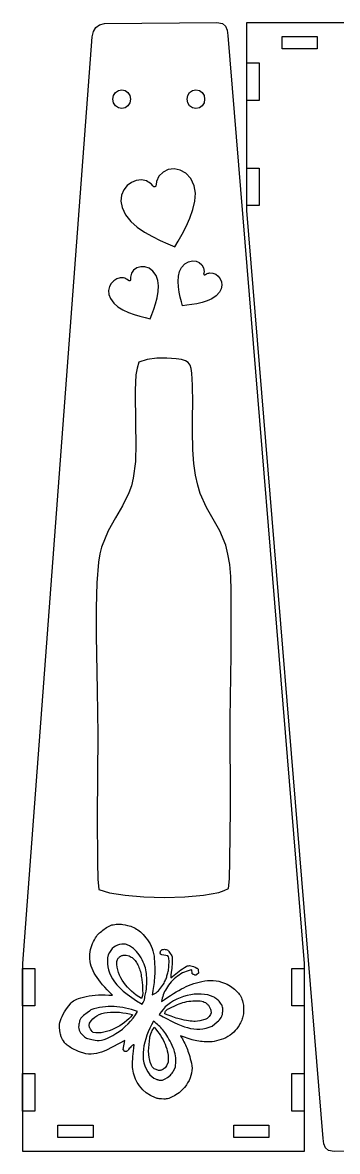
# Model space of a CAD drawing. Extents: x -1652 to 1470, y -458 to 1785.
# Drawn here: x 286.8 to 376, y 1458.6 to 1778.6 of the extents above; entities that cross this region are included whole.
import ezdxf

# ---------------------------------------------------------------- set-up
doc = ezdxf.new("R2010")
doc.units = 0
doc.layers.add('LAYER_1', color=7, linetype='CONTINUOUS')

msp = doc.modelspace()

# ---------------------------------------------------------------- linework, layer by layer
at = {"layer": 'LAYER_1', "color": 240}
for points in [[(310.0075, 1778.3146), (341.8575, 1778.5896), (343.4325, 1778.3646), (344.3575, 1777.5896), (344.8325, 1776.4146), (345.0075, 1774.9396), (366.6325, 1511.8896), (366.6325, 1458.5896), (286.8575, 1458.5896), (286.8575, 1511.8896), (306.5075, 1774.5646), (306.8825, 1776.0396), (307.5575, 1777.1646), (308.5825, 1777.9396), (310.0075, 1778.3146)], [(406.9325, 1458.8646), (375.1075, 1458.5896), (373.5325, 1458.8146), (372.6075, 1459.5896), (372.1325, 1460.7646), (371.9575, 1462.2396), (350.3575, 1725.3146), (350.3575, 1778.5896), (430.0825, 1778.5896), (430.0825, 1725.3146), (410.4575, 1462.6146), (410.0825, 1461.1396), (409.4075, 1460.0146), (408.3575, 1459.2396), (406.9325, 1458.8646)], [(370.3075, 1774.6896), (370.3075, 1771.1896), (360.3325, 1771.1896), (360.3325, 1774.6896), (370.3075, 1774.6896)], [(353.8825, 1756.5146), (350.3825, 1756.5146), (350.3825, 1767.1646), (353.8825, 1767.1646), (353.8825, 1756.5146)], [(314.9325, 1759.5646), (315.9075, 1759.3646), (316.6825, 1758.7896), (317.2325, 1757.9396), (317.4325, 1756.8896), (317.2325, 1755.8646), (316.6825, 1755.0146), (315.9075, 1754.4396), (314.9325, 1754.2396), (313.9575, 1754.4396), (313.1575, 1755.0146), (312.6325, 1755.8646), (312.4325, 1756.8896), (312.6325, 1757.9396), (313.1575, 1758.7896), (313.9575, 1759.3646), (314.9325, 1759.5646)], [(335.9325, 1759.5646), (336.9075, 1759.3646), (337.6825, 1758.7896), (338.2325, 1757.9396), (338.4075, 1756.8896), (338.2325, 1755.8646), (337.6825, 1755.0146), (336.9075, 1754.4396), (335.9325, 1754.2396), (334.9575, 1754.4396), (334.1575, 1755.0146), (333.6325, 1755.8646), (333.4325, 1756.8896), (333.6325, 1757.9396), (334.1575, 1758.7896), (334.9575, 1759.3646), (335.9325, 1759.5646)], [(315.004, 1726.1499), (316.01, 1724.0643), (317.4861, 1722.2245), (319.32, 1720.6068), (321.3998, 1719.1875), (323.6133, 1717.943), (325.8484, 1716.8494), (327.9929, 1715.8832), (329.9349, 1715.0205), (330.934, 1716.6511), (332.0562, 1718.6112), (333.1959, 1720.8121), (334.2479, 1723.165), (335.1066, 1725.5811), (335.6669, 1727.9716), (335.8232, 1730.2478), (335.4702, 1732.3209), (334.4504, 1734.3988), (333.0655, 1735.8687), (331.4524, 1736.7586), (329.7479, 1737.0968), (328.0891, 1736.9113), (326.6129, 1736.2303), (325.4561, 1735.0819), (324.7558, 1733.4942), (324.6351, 1732.7339), (324.5848, 1732.3234), (324.54, 1732.2312), (324.4807, 1732.1565), (324.4095, 1732.0995), (324.3287, 1732.0605), (324.2408, 1732.0397), (324.1481, 1732.0373), (324.0531, 1732.0537), (323.9582, 1732.089), (323.7345, 1732.306), (323.3196, 1732.7395), (323.0385, 1732.9939), (322.7071, 1733.25), (322.3246, 1733.4906), (321.8902, 1733.698), (320.4835, 1733.9997), (319.0476, 1733.8447), (317.6751, 1733.2834), (316.4585, 1732.3664), (315.4905, 1731.1441), (314.8637, 1729.6669), (314.6707, 1727.9853), (315.004, 1726.1499)], [(353.8825, 1726.6896), (350.3825, 1726.6896), (350.3825, 1737.3396), (353.8825, 1737.3396), (353.8825, 1726.6896)], [(311.719, 1700.3431), (312.6354, 1699.0672), (313.837, 1698.0106), (315.2518, 1697.1443), (316.8077, 1696.4393), (318.4324, 1695.8668), (320.0539, 1695.3976), (321.6, 1695.003), (322.9986, 1694.6538), (323.4754, 1695.8603), (323.9958, 1697.3015), (324.4997, 1698.9055), (324.9273, 1700.6009), (325.2184, 1702.3159), (325.3129, 1703.9789), (325.151, 1705.5182), (324.6725, 1706.8621), (323.7479, 1708.1312), (322.6504, 1708.9513), (321.4684, 1709.3572), (320.2899, 1709.3836), (319.2031, 1709.0655), (318.2964, 1708.4377), (317.6578, 1707.5349), (317.3757, 1706.392), (317.384, 1705.8698), (317.3985, 1705.5897), (317.3793, 1705.5228), (317.3485, 1705.4659), (317.3075, 1705.4195), (317.2581, 1705.384), (317.2018, 1705.3598), (317.1401, 1705.3474), (317.0747, 1705.3473), (317.0072, 1705.3598), (316.8323, 1705.4786), (316.5044, 1705.7197), (316.2867, 1705.8568), (316.0353, 1705.9891), (315.7516, 1706.105), (315.437, 1706.1928), (314.4617, 1706.2298), (313.5204, 1705.9581), (312.6689, 1705.4225), (311.9633, 1704.6673), (311.4596, 1703.7372), (311.2136, 1702.6768), (311.2814, 1701.5306), (311.719, 1700.3431)], [(342.5791, 1702.1325), (341.6469, 1701.1062), (340.4867, 1700.3008), (339.1587, 1699.6839), (337.7234, 1699.2227), (336.241, 1698.8845), (334.7719, 1698.6367), (333.3763, 1698.4466), (332.1147, 1698.2815), (331.8183, 1699.3875), (331.5074, 1700.7037), (331.2273, 1702.161), (331.0234, 1703.6908), (330.9411, 1705.2239), (331.0259, 1706.6916), (331.3232, 1708.025), (331.8783, 1709.1552), (332.8171, 1710.1748), (333.8621, 1710.7832), (334.9396, 1711.0199), (335.9756, 1710.9242), (336.8964, 1710.5357), (337.6282, 1709.8937), (338.0971, 1709.0376), (338.2292, 1708.007), (338.1692, 1707.55), (338.1283, 1707.3058), (338.1384, 1707.2452), (338.1597, 1707.1923), (338.1909, 1707.1474), (338.2306, 1707.1113), (338.2776, 1707.0844), (338.3304, 1707.0673), (338.3877, 1707.0605), (338.4481, 1707.0647), (338.6135, 1707.1513), (338.9254, 1707.3296), (339.13, 1707.4278), (339.3638, 1707.5185), (339.6243, 1707.5916), (339.909, 1707.6368), (340.7679, 1707.5708), (341.5659, 1707.2377), (342.2585, 1706.6821), (342.8011, 1705.9488), (343.149, 1705.0824), (343.2577, 1704.1278), (343.0826, 1703.1295), (342.5791, 1702.1325)], [(319.7575, 1682.3646), (319.2825, 1680.6646), (318.9575, 1678.7396), (318.6825, 1674.4146), (318.8325, 1664.4646), (318.9325, 1659.2646), (318.7825, 1654.1896), (318.1825, 1649.4646), (317.6575, 1647.2896), (316.9575, 1645.2896), (315.1325, 1641.6395), (313.1075, 1638.2396), (311.0575, 1634.4895), (309.1825, 1629.8646), (308.7075, 1628.0146), (308.3325, 1625.6646), (307.8325, 1619.7646), (307.6325, 1612.6645), (307.6325, 1604.8646), (307.9325, 1589.2146), (308.1575, 1576.7646), (307.9575, 1553.4646), (308.0075, 1540.5896), (308.1575, 1535.8146), (308.4325, 1532.8646), (311.4325, 1531.9146), (315.8575, 1531.2146), (321.2075, 1530.7646), (327.0325, 1530.6146), (332.8075, 1530.7396), (338.0825, 1531.2146), (342.3825, 1531.9896), (343.9825, 1532.5146), (345.1825, 1533.1396), (345.4325, 1535.8645), (345.5825, 1541.0396), (345.7075, 1555.6396), (345.6825, 1581.1896), (345.8825, 1599.3396), (345.9325, 1617.5146), (345.8325, 1621.5396), (345.5075, 1624.9896), (345.0075, 1627.9146), (344.3825, 1630.4146), (342.7575, 1634.4895), (340.8575, 1637.8396), (338.9325, 1641.1646), (337.1575, 1645.0896), (336.4325, 1647.4896), (335.8075, 1650.2896), (335.3325, 1653.5896), (335.0575, 1657.4646), (334.9325, 1662.8396), (335.0075, 1666.8396), (335.0575, 1670.7396), (334.9325, 1675.8146), (334.7575, 1679.2396), (334.6075, 1680.4896), (334.2825, 1681.4646), (333.7825, 1682.1896), (332.9825, 1682.7396), (331.8575, 1683.0896), (330.3325, 1683.2896), (327.7075, 1683.4396), (324.8825, 1683.4396), (322.1325, 1683.1146), (319.7575, 1682.3646)], [(286.8325, 1510.4896), (290.3325, 1510.4896), (290.3325, 1499.8396), (286.8325, 1499.8396), (286.8325, 1510.4896)], [(363.1182, 1510.4896), (366.6182, 1510.4896), (366.6182, 1499.8396), (363.1182, 1499.8396), (363.1182, 1510.4896)], [(286.8325, 1480.6646), (290.3325, 1480.6646), (290.3325, 1470.0146), (286.8325, 1470.0146), (286.8325, 1480.6646)], [(363.1182, 1480.6646), (366.6182, 1480.6646), (366.6182, 1470.0146), (363.1182, 1470.0146), (363.1182, 1480.6646)], [(296.8575, 1462.5396), (296.8575, 1466.0396), (306.8075, 1466.0396), (306.8075, 1462.5396), (296.8575, 1462.5396)], [(346.6825, 1462.5396), (346.6825, 1466.0396), (356.6325, 1466.0396), (356.6325, 1462.5396), (346.6825, 1462.5396)]]:
    msp.add_lwpolyline(points, close=True, dxfattribs=at)
at = {"layer": 'LAYER_1', "color": 250}
for points in [[(349.2489, 1500.8256), (349.3209, 1500.4168), (349.3769, 1500.0108), (349.4169, 1499.6075), (349.4409, 1499.2069), (349.4488, 1498.8091), (349.4407, 1498.4141), (349.4167, 1498.0218), (349.3766, 1497.6322), (349.319, 1497.2471), (349.2424, 1496.8682), (349.1467, 1496.4955), (349.0321, 1496.129), (348.8984, 1495.7688), (348.7458, 1495.4147), (348.5741, 1495.0668), (348.3834, 1494.7251), (348.1478, 1494.3267), (347.8725, 1493.952), (347.5038, 1493.3846), (347.0926, 1492.8575), (346.6389, 1492.3707), (346.1426, 1491.9241), (345.6037, 1491.5178), (345.0223, 1491.1518), (344.3984, 1490.8261), (343.7319, 1490.5406), (343.0532, 1490.2942), (342.3928, 1490.0858), (341.7506, 1489.9153), (341.1267, 1489.7828), (340.521, 1489.6882), (339.9335, 1489.6316), (339.3643, 1489.6129), (338.8133, 1489.6321), (338.2769, 1489.6754), (337.7517, 1489.7289), (337.2375, 1489.7927), (336.7345, 1489.8667), (336.2425, 1489.951), (335.7616, 1490.0455), (335.2919, 1490.1502), (334.8332, 1490.2652), (331.5884, 1491.3237), (331.8437, 1490.901), (332.0884, 1490.4787), (332.3223, 1490.0569), (332.5456, 1489.6354), (332.7583, 1489.2144), (332.9602, 1488.7939), (333.1515, 1488.3737), (333.3321, 1487.954), (333.5063, 1487.5184), (333.6782, 1487.0505), (333.8479, 1486.5504), (334.0152, 1486.018), (334.1803, 1485.4534), (334.3431, 1484.8565), (334.5036, 1484.2273), (334.6619, 1483.5659), (334.7827, 1482.8859), (334.8309, 1482.201), (334.8064, 1481.5111), (334.7093, 1480.8163), (334.5396, 1480.1166), (334.2972, 1479.4119), (333.9822, 1478.7023), (333.5946, 1477.9878), (333.225, 1477.4538), (333.0601, 1477.1749), (332.705, 1476.7348), (332.336, 1476.3196), (331.9533, 1475.9294), (331.5567, 1475.5641), (331.1463, 1475.2238), (330.7221, 1474.9085), (330.2841, 1474.6181), (329.8323, 1474.3527), (329.4344, 1474.1222), (329.0429, 1473.924), (328.658, 1473.7581), (328.2796, 1473.6245), (327.9076, 1473.5232), (327.5421, 1473.4541), (327.1831, 1473.4173), (326.8306, 1473.4128), (326.1597, 1473.4516), (325.5442, 1473.5216), (325.2572, 1473.5682), (324.984, 1473.6227), (324.7247, 1473.6848), (324.4792, 1473.7548), (323.0543, 1474.4361), (321.843, 1475.2061), (320.9369, 1476.0375), (319.9775, 1477.1425), (319.7626, 1477.4325), (319.546, 1477.7538), (319.3277, 1478.1063), (319.1077, 1478.49), (318.849, 1479.0668), (318.624, 1479.6379), (318.4325, 1480.2034), (318.2748, 1480.7633), (318.1506, 1481.3176), (318.0601, 1481.8663), (318.0032, 1482.4094), (317.98, 1482.9469), (317.9817, 1483.5066), (317.9995, 1484.1163), (318.0335, 1484.7762), (318.0837, 1485.4861), (318.15, 1486.2461), (318.2325, 1487.0562), (318.3312, 1487.9164), (318.4461, 1488.8266), (318.3251, 1488.8209), (318.1885, 1488.7774), (318.0362, 1488.6961), (317.8684, 1488.5769), (317.6849, 1488.42), (317.4857, 1488.2253), (317.271, 1487.9927), (317.0406, 1487.7224), (316.8815, 1487.4746), (316.7221, 1487.269), (316.5625, 1487.1055), (316.4025, 1486.9842), (316.2423, 1486.9051), (316.0818, 1486.8681), (315.9211, 1486.8733), (315.7601, 1486.9206), (315.2804, 1487.473), (315.8352, 1490.0479), (310.6227, 1487.3241), (309.9102, 1486.9927), (309.1926, 1486.7182), (308.47, 1486.5004), (307.7423, 1486.3393), (307.0095, 1486.2351), (306.2716, 1486.1875), (305.5286, 1486.1968), (304.7806, 1486.2628), (302.6892, 1486.9081), (300.7229, 1487.8557), (300.3683, 1488.0721), (300.0413, 1488.2856), (299.742, 1488.4962), (299.4705, 1488.7038), (299.2265, 1488.9085), (299.0103, 1489.1103), (298.8217, 1489.3092), (298.6608, 1489.5051), (298.3849, 1489.8967), (298.1458, 1490.2935), (297.9433, 1490.6954), (297.7775, 1491.1026), (297.7055, 1491.3224), (297.6369, 1491.5721), (297.5716, 1491.8518), (297.5098, 1492.1613), (297.3964, 1492.8701), (297.2965, 1493.6986), (297.2776, 1494.1567), (297.3138, 1494.6426), (297.4051, 1495.1564), (297.5516, 1495.6982), (297.7532, 1496.2678), (298.0098, 1496.8653), (298.3217, 1497.4906), (298.6886, 1498.1439), (299.2819, 1499.0564), (300.6125, 1500.7157), (300.8911, 1500.9945), (301.2407, 1501.2582), (301.6611, 1501.5068), (302.1525, 1501.7404), (302.7147, 1501.959), (303.3479, 1502.1625), (304.0519, 1502.351), (304.8269, 1502.5244), (305.6524, 1502.6747), (306.5082, 1502.7937), (307.3941, 1502.8813), (308.3103, 1502.9377), (309.2566, 1502.9627), (310.2332, 1502.9564), (311.24, 1502.9189), (312.277, 1502.85), (311.5158, 1503.6269), (310.8019, 1504.3842), (310.1352, 1505.1219), (309.5158, 1505.8401), (308.9436, 1506.5388), (308.4186, 1507.2179), (307.941, 1507.8775), (307.5105, 1508.5176), (307.129, 1509.1523), (306.798, 1509.7957), (306.5175, 1510.4479), (306.2876, 1511.1089), (306.1082, 1511.7786), (305.9793, 1512.457), (305.901, 1513.1442), (305.8732, 1513.8402), (305.9224, 1514.5201), (306.0035, 1515.1743), (306.1166, 1515.803), (306.2615, 1516.4061), (306.4383, 1516.9836), (306.6471, 1517.5355), (306.8877, 1518.0619), (307.1603, 1518.5626), (307.4796, 1519.0912), (307.7543, 1519.5218), (307.9846, 1519.8543), (308.1703, 1520.0889), (308.3627, 1520.2893), (308.613, 1520.5193), (308.9211, 1520.779), (309.287, 1521.0683), (309.6024, 1521.3346), (309.929, 1521.5858), (310.2669, 1521.8219), (310.616, 1522.0431), (310.9764, 1522.2491), (311.348, 1522.4401), (311.7309, 1522.616), (312.1251, 1522.7769), (312.5287, 1522.8629), (312.9274, 1522.9292), (313.3212, 1522.9756), (313.7099, 1523.0024), (314.0937, 1523.0094), (314.4726, 1522.9966), (314.8465, 1522.9641), (315.2154, 1522.9119), (315.9074, 1522.7866), (316.5176, 1522.6593), (317.046, 1522.53), (317.4925, 1522.3987), (317.8997, 1522.252), (318.31, 1522.0766), (318.7235, 1521.8724), (319.1402, 1521.6395), (319.4845, 1521.417), (319.8402, 1521.15), (320.2074, 1520.8383), (320.586, 1520.4822), (320.9761, 1520.0814), (321.3776, 1519.6361), (321.7906, 1519.1462), (322.215, 1518.6117), (322.6216, 1518.0399), (322.981, 1517.4381), (323.2932, 1516.8062), (323.5582, 1516.1443), (323.7761, 1515.4522), (323.9467, 1514.7301), (324.0703, 1513.978), (324.1466, 1513.1957), (324.1935, 1512.412), (324.2286, 1511.6554), (324.2521, 1510.9258), (324.2639, 1510.2234), (324.264, 1509.548), (324.2523, 1508.8997), (324.229, 1508.2785), (324.1939, 1507.6843), (324.1477, 1507.1026), (324.091, 1506.5188), (324.0238, 1505.9328), (323.946, 1505.3445), (323.8578, 1504.7541), (323.759, 1504.1616), (323.6496, 1503.5668), (323.5298, 1502.9699), (324.4434, 1503.4242), (324.6551, 1503.5662), (324.8671, 1503.7315), (325.0794, 1503.9201), (325.2921, 1504.132), (326.7087, 1505.9823), (326.8946, 1506.3066), (327.0637, 1506.6224), (327.216, 1506.9297), (327.3514, 1507.2284), (327.4701, 1507.5186), (327.572, 1507.8002), (327.657, 1508.0733), (327.7253, 1508.3379), (327.8241, 1508.6315), (327.9139, 1508.9354), (327.9947, 1509.2496), (328.0665, 1509.5742), (328.1294, 1509.9092), (328.1832, 1510.2545), (328.2281, 1510.6102), (328.2639, 1510.9762), (328.3241, 1512.7147), (328.3006, 1513.0612), (328.2424, 1513.3946), (328.1495, 1513.715), (328.0221, 1514.0222), (326.2348, 1514.2726), (325.8999, 1514.5244), (325.8628, 1514.6321), (325.84, 1514.7413), (325.8316, 1514.8521), (325.8375, 1514.9645), (325.8579, 1515.0784), (325.8926, 1515.194), (325.9417, 1515.3111), (326.0052, 1515.4298), (326.0684, 1515.5239), (326.1402, 1515.607), (326.2206, 1515.6792), (326.3097, 1515.7403), (326.4074, 1515.7905), (326.5137, 1515.8297), (326.6287, 1515.8579), (326.7523, 1515.8751), (327.0064, 1515.8844), (327.2573, 1515.8654), (327.5048, 1515.8182), (327.7491, 1515.7426), (327.9419, 1515.6084), (328.1221, 1515.4414), (328.2895, 1515.2416), (328.4443, 1515.009), (329.1014, 1514.0291), (329.1653, 1513.7238), (329.2105, 1513.3783), (329.2369, 1512.9926), (329.2447, 1512.5668), (329.2337, 1512.1008), (329.2041, 1511.5946), (329.1557, 1511.0482), (329.0886, 1510.4617), (328.9589, 1509.3843), (328.8755, 1508.5785), (328.8384, 1508.0443), (328.8478, 1507.7817), (331.1492, 1509.6734), (331.6441, 1510.036), (332.1535, 1510.3832), (332.6774, 1510.7152), (333.2157, 1511.0318), (333.5007, 1511.1594), (333.8101, 1511.233), (334.144, 1511.2528), (334.5022, 1511.2186), (334.8848, 1511.1306), (335.2918, 1510.9886), (335.7233, 1510.7927), (336.1791, 1510.5429), (336.2657, 1510.5119), (336.3427, 1510.4731), (336.4101, 1510.4265), (336.4679, 1510.3722), (336.516, 1510.3102), (336.5545, 1510.2404), (336.5834, 1510.1628), (336.6027, 1510.0775), (336.7038, 1509.1575), (336.1985, 1508.7574), (336.1252, 1508.6747), (336.0432, 1508.6141), (335.9523, 1508.5754), (335.8525, 1508.5588), (335.744, 1508.5642), (335.6266, 1508.5916), (335.5004, 1508.641), (335.3654, 1508.7124), (335.1861, 1508.7614), (335.0373, 1508.8393), (334.9743, 1508.8891), (334.9191, 1508.9462), (334.8714, 1509.0105), (334.8314, 1509.082), (334.8172, 1510.058), (334.2703, 1509.95), (333.7317, 1509.8078), (333.2014, 1509.6312), (332.6794, 1509.4203), (332.1657, 1509.1752), (331.6603, 1508.8957), (331.1631, 1508.582), (330.6742, 1508.2339), (330.2014, 1507.8604), (329.7523, 1507.4703), (329.3271, 1507.0636), (328.9256, 1506.6404), (328.5479, 1506.2005), (328.194, 1505.7441), (327.8639, 1505.271), (327.5576, 1504.7814), (327.3042, 1504.3315), (327.0738, 1503.8781), (326.8666, 1503.421), (326.6825, 1502.9604), (326.5214, 1502.4962), (326.3834, 1502.0285), (326.2685, 1501.5571), (326.1767, 1501.0822), (327.0723, 1501.6955), (327.9378, 1502.2736), (328.7733, 1502.8165), (329.5788, 1503.3243), (330.3543, 1503.7969), (331.0997, 1504.2343), (331.8151, 1504.6366), (332.5005, 1505.0037), (333.1796, 1505.3396), (333.8763, 1505.6484), (334.5904, 1505.93), (335.3222, 1506.1844), (336.0714, 1506.4117), (336.8382, 1506.6118), (337.6225, 1506.7847), (338.4244, 1506.9305), (339.233, 1507.0315), (340.0376, 1507.0703), (340.838, 1507.0468), (341.6345, 1506.961), (342.4268, 1506.813), (343.2151, 1506.6027), (343.9993, 1506.3301), (344.7794, 1505.9952), (345.2612, 1505.7019), (345.7107, 1505.4109), (346.128, 1505.1222), (346.513, 1504.8358), (346.8657, 1504.5516), (347.1862, 1504.2696), (347.4744, 1503.99), (347.7304, 1503.7126), (347.9795, 1503.4519), (348.2116, 1503.1626), (348.4268, 1502.8447), (348.6251, 1502.4982), (348.8064, 1502.123), (348.9709, 1501.7191), (349.1183, 1501.2867), (349.2489, 1500.8256)], [(320.4307, 1513.4576), (319.8814, 1514.3469), (319.1139, 1515.2308), (318.2711, 1516.0786), (317.3623, 1516.7235), (317.1344, 1516.8523), (316.9088, 1516.9681), (316.6856, 1517.0707), (316.4646, 1517.1601), (316.246, 1517.2365), (316.0297, 1517.2997), (315.8157, 1517.3498), (315.6041, 1517.3867), (314.931, 1517.3564), (314.3005, 1517.2504), (313.7126, 1517.0688), (313.1674, 1516.8116), (312.6649, 1516.4788), (312.205, 1516.0703), (311.7877, 1515.5863), (311.4131, 1515.0266), (311.0525, 1514.3259), (310.9098, 1513.4687), (310.8514, 1512.6136), (310.8776, 1511.7607), (310.9881, 1510.9099), (311.1831, 1510.0613), (311.4625, 1509.2148), (311.8264, 1508.3705), (312.2747, 1507.5284), (312.8354, 1506.6803), (313.5364, 1505.8181), (314.3777, 1504.9418), (315.3594, 1504.0513), (316.4814, 1503.1468), (317.7438, 1502.2282), (319.1465, 1501.2954), (320.6896, 1500.3486), (321.012, 1500.803), (321.1073, 1500.9784), (321.1932, 1501.1662), (321.2695, 1501.3664), (321.3364, 1501.5789), (321.3937, 1501.8037), (321.4415, 1502.0409), (321.4799, 1502.2904), (321.5087, 1502.5522), (321.817, 1503.9827), (321.9065, 1504.6681), (321.9734, 1505.3383), (322.0179, 1505.9932), (322.04, 1506.6328), (322.0396, 1507.2572), (322.0167, 1507.8663), (321.9713, 1508.4601), (321.9035, 1509.0386), (321.843, 1509.5414), (321.7471, 1510.0584), (321.616, 1510.5896), (321.4496, 1511.1349), (321.2478, 1511.6943), (321.0107, 1512.2679), (320.7384, 1512.8557), (320.4307, 1513.4576)], [(320.8405, 1502.786), (320.5126, 1501.9585), (319.7542, 1502.4304), (319.0327, 1502.9277), (318.3479, 1503.4501), (317.6999, 1503.9979), (317.0888, 1504.571), (316.5144, 1505.1693), (315.9768, 1505.7929), (315.476, 1506.4418), (315.0229, 1507.1146), (314.6284, 1507.8099), (314.2926, 1508.5276), (314.0154, 1509.2677), (313.7969, 1510.0303), (313.6369, 1510.8153), (313.5357, 1511.6228), (313.493, 1512.4527), (313.7195, 1513.0176), (313.8239, 1513.1814), (313.9369, 1513.3343), (314.0586, 1513.4761), (314.1889, 1513.607), (314.3278, 1513.7268), (314.4754, 1513.8357), (314.6316, 1513.9337), (314.7964, 1514.0206), (314.9661, 1514.0946), (315.1371, 1514.1535), (315.3092, 1514.1975), (315.4825, 1514.2264), (315.6571, 1514.2404), (315.8328, 1514.2393), (316.0098, 1514.2233), (316.188, 1514.1922), (316.983, 1513.991), (317.6041, 1513.6775), (317.8393, 1513.5241), (318.067, 1513.3467), (318.2871, 1513.1451), (318.4997, 1512.9194), (318.7048, 1512.6696), (318.9024, 1512.3957), (319.0924, 1512.0977), (319.2749, 1511.7756), (319.4677, 1511.4474), (319.645, 1511.1031), (319.807, 1510.7428), (319.9536, 1510.3663), (320.0848, 1509.9738), (320.2005, 1509.5651), (320.3009, 1509.1404), (320.3859, 1508.6995), (320.4598, 1508.2577), (320.5269, 1507.8299), (320.5872, 1507.4163), (320.6408, 1507.0167), (320.6875, 1506.6312), (320.7275, 1506.2598), (320.7606, 1505.9025), (320.787, 1505.5593), (320.8248, 1504.8818), (320.8463, 1504.1937), (320.8516, 1503.4951), (320.8405, 1502.786)], [(339.3151, 1502.9364), (338.3562, 1503.101), (337.3907, 1503.1906), (336.4186, 1503.2051), (335.4399, 1503.1446), (334.4547, 1503.009), (333.4628, 1502.7983), (332.4643, 1502.5126), (331.4593, 1502.1518), (330.4846, 1501.7286), (329.577, 1501.2556), (328.7366, 1500.7328), (327.9633, 1500.1602), (327.2572, 1499.5378), (326.6183, 1498.8656), (326.0465, 1498.1437), (325.5418, 1497.3719), (326.6606, 1496.7268), (327.7464, 1496.1339), (328.7992, 1495.5933), (329.8191, 1495.1049), (330.8061, 1494.6687), (331.7601, 1494.2848), (332.6811, 1493.9531), (333.5692, 1493.6736), (334.4408, 1493.4585), (335.3123, 1493.32), (336.1836, 1493.2579), (337.0548, 1493.2724), (337.926, 1493.3634), (338.7969, 1493.5309), (339.6678, 1493.7748), (340.5386, 1494.0953), (341.9514, 1495.3028), (342.303, 1495.619), (342.608, 1495.936), (342.8663, 1496.2536), (343.078, 1496.5719), (343.1671, 1496.7326), (343.2461, 1496.8959), (343.3149, 1497.0619), (343.3734, 1497.2305), (343.4218, 1497.4018), (343.46, 1497.5758), (343.488, 1497.7524), (343.5058, 1497.9317), (343.5565, 1498.2654), (343.5782, 1498.5911), (343.5708, 1498.9089), (343.5343, 1499.2186), (343.4687, 1499.5203), (343.374, 1499.814), (343.2502, 1500.0997), (343.0973, 1500.3774), (342.9229, 1500.6443), (342.7346, 1500.8977), (342.5323, 1501.1374), (342.3162, 1501.3635), (342.0861, 1501.5759), (341.842, 1501.7748), (341.5841, 1501.9601), (341.3122, 1502.1318), (341.0632, 1502.2732), (340.814, 1502.4029), (340.5646, 1502.5209), (340.3151, 1502.6273), (340.0653, 1502.7221), (339.8154, 1502.8052), (339.5654, 1502.8766), (339.3151, 1502.9364)], [(340.2843, 1497.8475), (340.0885, 1497.4257), (339.904, 1497.1329), (339.7156, 1496.8717), (339.5233, 1496.6423), (339.327, 1496.4446), (339.1268, 1496.2787), (338.9227, 1496.1444), (338.7147, 1496.0419), (338.5027, 1495.9711), (337.0367, 1495.6284), (335.7364, 1495.4295), (335.2988, 1495.448), (334.8353, 1495.4853), (334.3459, 1495.5411), (333.8306, 1495.6157), (333.2702, 1495.7135), (332.6457, 1495.8392), (331.957, 1495.9928), (331.2041, 1496.1742), (330.7977, 1496.2818), (330.3636, 1496.4091), (329.9016, 1496.5563), (329.4119, 1496.7232), (328.8944, 1496.9099), (328.3492, 1497.1164), (327.7761, 1497.3427), (327.1753, 1497.5888), (327.1632, 1497.7673), (327.1849, 1497.946), (327.2403, 1498.1249), (327.3294, 1498.304), (327.3995, 1498.4112), (327.4803, 1498.5138), (327.5718, 1498.6117), (327.674, 1498.705), (327.9105, 1498.8777), (328.1898, 1499.0317), (330.7217, 1500.2225), (331.2209, 1500.431), (331.7331, 1500.6174), (332.2583, 1500.7819), (332.7966, 1500.9244), (333.3478, 1501.0448), (333.9122, 1501.1433), (334.4895, 1501.2198), (335.0799, 1501.2743), (335.6576, 1501.3044), (336.1967, 1501.3077), (336.6973, 1501.2843), (337.1594, 1501.2341), (337.583, 1501.1571), (337.9681, 1501.0533), (338.3147, 1500.9227), (338.6227, 1500.7653), (338.7791, 1500.6661), (338.9296, 1500.557), (339.0742, 1500.4379), (339.2129, 1500.3088), (339.3458, 1500.1698), (339.4727, 1500.0208), (339.5938, 1499.8619), (339.7089, 1499.693), (339.8161, 1499.512), (339.9132, 1499.3169), (340.0003, 1499.1075), (340.0772, 1498.8839), (340.1441, 1498.6461), (340.2009, 1498.3941), (340.2476, 1498.1279), (340.2843, 1497.8475)], [(306.1767, 1498.7157), (305.7465, 1498.3519), (305.1343, 1497.9075), (304.0802, 1497.0793), (303.782, 1496.8138), (303.5388, 1496.5729), (303.3504, 1496.3567), (303.217, 1496.1651), (303.1368, 1496.0067), (303.0611, 1495.8104), (302.9898, 1495.5762), (302.923, 1495.3041), (302.8606, 1494.9941), (302.8027, 1494.6461), (302.7493, 1494.2603), (302.7003, 1493.8365), (302.731, 1493.4025), (302.8332, 1492.9817), (303.0071, 1492.574), (303.2525, 1492.1793), (303.5695, 1491.7978), (303.9582, 1491.4294), (304.4184, 1491.0741), (304.9502, 1490.732), (305.2213, 1490.6221), (305.7157, 1490.4809), (306.4336, 1490.3085), (307.3748, 1490.1047), (307.9279, 1490.0385), (308.5341, 1490.0593), (309.1934, 1490.1672), (309.9058, 1490.3621), (310.6714, 1490.6439), (311.4901, 1491.0128), (312.362, 1491.4688), (313.287, 1492.0117), (314.2148, 1492.6218), (315.095, 1493.2794), (315.9277, 1493.9845), (316.7128, 1494.737), (317.4504, 1495.5369), (318.1404, 1496.3842), (318.7829, 1497.279), (319.3778, 1498.2212), (318.5311, 1498.5182), (317.6895, 1498.781), (316.853, 1499.0098), (316.0215, 1499.2046), (315.195, 1499.3653), (314.3736, 1499.4918), (313.5572, 1499.5844), (312.7459, 1499.6428), (311.9356, 1499.6646), (311.1222, 1499.647), (310.3057, 1499.5901), (309.4861, 1499.4939), (308.6634, 1499.3584), (307.8376, 1499.1835), (307.0087, 1498.9693), (306.1767, 1498.7157)], [(318.0104, 1497.3632), (317.4758, 1496.7709), (316.9117, 1496.2069), (316.3182, 1495.6712), (315.6952, 1495.1639), (315.0428, 1494.6849), (314.361, 1494.2342), (313.6497, 1493.8119), (312.9089, 1493.4179), (312.1527, 1493.0674), (311.3952, 1492.7758), (310.6363, 1492.5429), (309.8761, 1492.3687), (309.1144, 1492.2533), (308.3514, 1492.1967), (307.587, 1492.1989), (306.8213, 1492.2598), (306.5322, 1492.6004), (306.2803, 1492.9358), (306.0657, 1493.2661), (305.8882, 1493.5911), (305.8178, 1493.7533), (305.7654, 1493.9174), (305.7309, 1494.0835), (305.7144, 1494.2516), (305.7158, 1494.4217), (305.7352, 1494.5938), (305.7726, 1494.7678), (305.8279, 1494.9438), (306.2565, 1495.5841), (306.7415, 1496.1508), (307.2829, 1496.6437), (307.8807, 1497.0631), (308.5349, 1497.4087), (309.2455, 1497.6807), (310.0125, 1497.879), (310.8359, 1498.0036), (311.6931, 1498.0704), (312.5617, 1498.0953), (313.4415, 1498.0782), (314.3327, 1498.0191), (315.2352, 1497.9181), (316.1489, 1497.7751), (317.074, 1497.5901), (318.0104, 1497.3632)], [(323.935, 1495.4728), (323.3797, 1494.4861), (322.8798, 1493.4978), (322.4351, 1492.5079), (322.0458, 1491.5164), (321.7118, 1490.5232), (321.4331, 1489.5284), (321.2098, 1488.5319), (321.0417, 1487.5338), (320.9474, 1486.5467), (320.9451, 1485.5833), (321.035, 1484.6436), (321.2169, 1483.7275), (321.491, 1482.8351), (321.8571, 1481.9664), (322.3154, 1481.1213), (322.8658, 1480.2998), (324.0462, 1479.3868), (324.4514, 1479.1657), (324.8305, 1478.997), (325.0102, 1478.9323), (325.1834, 1478.8807), (325.3501, 1478.8422), (325.5102, 1478.8168), (325.8065, 1478.7895), (326.0679, 1478.7827), (326.2945, 1478.7966), (326.4863, 1478.831), (327.2224, 1479.1215), (327.9261, 1479.5386), (328.7113, 1480.2302), (328.9431, 1480.4829), (329.1692, 1480.7659), (329.3896, 1481.079), (329.6044, 1481.4224), (330.0356, 1482.2426), (330.0746, 1482.3405), (330.1091, 1482.4948), (330.1392, 1482.7055), (330.1649, 1482.9726), (330.2028, 1483.6759), (330.2228, 1484.6048), (330.2075, 1485.133), (330.1505, 1485.6757), (330.0517, 1486.2331), (329.9111, 1486.8051), (329.7288, 1487.3917), (329.5047, 1487.9929), (329.2388, 1488.6087), (328.9312, 1489.2392), (328.6068, 1489.8569), (328.2906, 1490.4345), (327.9826, 1490.9719), (327.6828, 1491.4692), (327.3912, 1491.9264), (327.1078, 1492.3434), (326.8325, 1492.7204), (326.5655, 1493.0572), (326.2943, 1493.3721), (326.0067, 1493.6833), (325.7026, 1493.9908), (325.382, 1494.2946), (325.0449, 1494.5947), (324.6914, 1494.8911), (324.3215, 1495.1838), (323.935, 1495.4728)], [(328.0333, 1483.8567), (327.6111, 1482.8698), (327.4197, 1482.5831), (327.1989, 1482.3206), (326.9487, 1482.0821), (326.6691, 1481.8678), (326.5164, 1481.775), (326.3525, 1481.6989), (326.1775, 1481.6394), (325.9913, 1481.5966), (325.794, 1481.5705), (325.5856, 1481.561), (325.366, 1481.5682), (325.1352, 1481.5921), (324.3476, 1481.8965), (324.1281, 1482.0389), (323.9278, 1482.1952), (323.7466, 1482.3653), (323.5845, 1482.5494), (323.4416, 1482.7473), (323.3178, 1482.9591), (323.2131, 1483.1848), (323.1275, 1483.4244), (322.987, 1483.9056), (322.8695, 1484.3632), (322.775, 1484.7971), (322.7034, 1485.2073), (322.5056, 1486.9639), (322.8381, 1490.7992), (322.8921, 1491.0823), (322.9624, 1491.3675), (323.0491, 1491.6547), (323.1521, 1491.9441), (323.2715, 1492.2355), (323.4073, 1492.529), (323.5594, 1492.8246), (323.7279, 1493.1223), (324.1283, 1493.7995), (324.6172, 1493.2164), (325.0765, 1492.6273), (325.5062, 1492.0322), (325.9063, 1491.431), (326.2768, 1490.8239), (326.6178, 1490.2107), (326.9291, 1489.5915), (327.2108, 1488.9663), (327.4572, 1488.3368), (327.6626, 1487.7046), (327.827, 1487.0698), (327.9503, 1486.4324), (328.0326, 1485.7924), (328.0739, 1485.1498), (328.0741, 1484.5046), (328.0333, 1483.8567)]]:
    msp.add_lwpolyline(points, close=True, dxfattribs=at)

doc.saveas('drawing.dxf')
